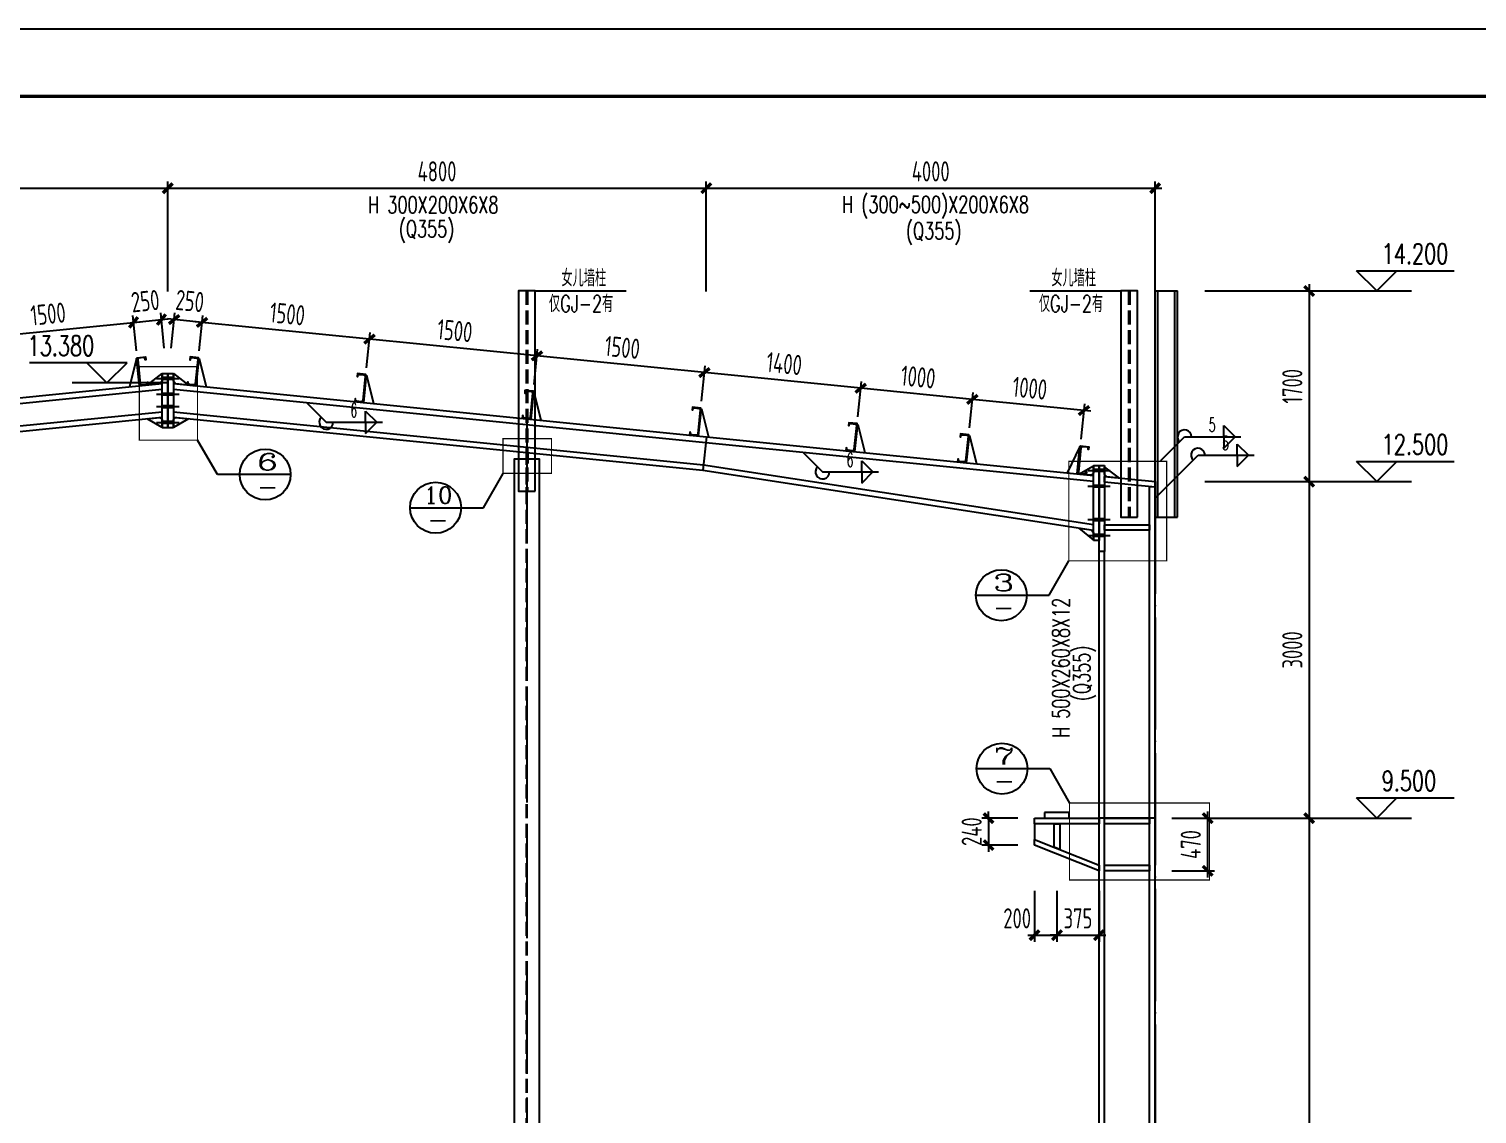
# Model space of a CAD drawing. Extents: x -1389621 to 57380, y -92505 to 283644.
# Drawn here: x -113931 to -88119, y 3873 to 23220 of the extents above; entities that cross this region are included whole.
import ezdxf
from ezdxf.enums import TextEntityAlignment as Align

# ---------------------------------------------------------------- set-up
doc = ezdxf.new("R2010")
doc.units = 0
doc.header["$LTSCALE"] = 100
doc.header["$MEASUREMENT"] = 0
doc.linetypes.add('DASH', pattern=[0.35, 0.25, -0.1])
doc.linetypes.add('DOTE', pattern=[2.42, 2, -0.2, 0.02, -0.2])
doc.layers.get('0').update_dxf_attribs({"linetype": 'CONTINUOUS'})
doc.layers.get('Defpoints').update_dxf_attribs({"linetype": 'CONTINUOUS'})
for name, color, linetype in [('114', 2, 'CONTINUOUS'), ('14', 2, 'CONTINUOUS'), ('BORDER', 7, 'CONTINUOUS'), ('DIM', 3, 'CONTINUOUS'), ('DIM_ELEV', 3, 'CONTINUOUS'), ('DIM_IDEN', 3, 'CONTINUOUS'), ('DOTE', 1, 'DOTE'), ('J', 4, 'CONTINUOUS'), ('柱子', 3, 'CONTINUOUS'), ('焊缝标注', 253, 'CONTINUOUS')]:
    doc.layers.add(name, color=color, linetype=linetype)
doc.layers.add('PUB_TEXT', color=7, linetype='CONTINUOUS', lineweight=15)
doc.styles.add('_TCH_DIM', font='SIMPLEX', dxfattribs={"bigfont": 'GBCBIG'})
doc.styles.add('_TCH_LABEL', font='COMPLEX', dxfattribs={"bigfont": 'GBCBIG'})
doc.styles.add('HZ1', font='simplex.shx', dxfattribs={"width": 0.7, "height": 888, "bigfont": 'fjktxt.shx'})
doc.styles.get("Standard").update_dxf_attribs({"font": 'txt', "height": 3, "bigfont": 'hztxt'})
doc.styles.add('TSSD_Dimension', font='tssdeng.shx', dxfattribs={"width": 0.7, "bigfont": 'hztxt.shx'})
doc.dimstyles.new('TSSD_100_100', dxfattribs={"dimtxt": 300, "dimasz": 100, "dimexe": 100, "dimexo": 250, "dimgap": 100, "dimtad": 1, "dimdec": 0, "dimzin": 0, "dimdsep": 46, "dimtxsty": 'TSSD_Dimension', "dimblk": 'ARCHTICK', "dimblk1": 'ARCHTICK', "dimblk2": 'ARCHTICK', "dimcen": 0, "dimdle": 100, "dimclrt": 7, "dimadec": 0, "dimazin": 0, "dimtfac": 1, "dimtdec": 0, "dimtix": 1, "dimtmove": 2, "dimatfit": 3, "dimfxl": 0, "dimtolj": 1, "dimtzin": 0, "dimarcsym": 0})

# ---------------------------------------------------------------- blocks, each defined once
blk = doc.blocks.new('_ArchTick')
at = {"color": 0, "linetype": 'ByBlock'}
blk.add_lwpolyline([(-0.71, -0.71, 0.5, 0.5, 0), (0.71, 0.71, 0.5, 0.5, 0)], format="xyseb", dxfattribs=at)
blk = doc.blocks.new('*D23')
at = {"layer": 'Defpoints', "color": 0, "ltscale": 100}
for p in [(-111457, 20380), (-121057, 18236), (-111457, 18236)]:
    blk.add_point(p, dxfattribs=at)
at = {"layer": 'DIM', "color": 0, "lineweight": -2, "ltscale": 100}
for p, q in [((-121057, 18536), (-121057, 20500)), ((-111457, 18536), (-111457, 20500)), ((-121177, 20380), (-111337, 20380))]:
    blk.add_line(p, q, dxfattribs=at)
at = {"layer": 'DIM', "color": 0, "lineweight": -2, "ltscale": 100, "xscale": 120, "yscale": 120, "zscale": 120, "rotation": 180}
blk.add_blockref('_ArchTick', (-121057, 20380), dxfattribs=at)
at = {"layer": 'DIM', "color": 0, "lineweight": -2, "ltscale": 100, "xscale": 120, "yscale": 120, "zscale": 120}
blk.add_blockref('_ArchTick', (-111457, 20380), dxfattribs=at)
at = {"layer": 'DIM', "color": 7, "ltscale": 100, "insert": (-116257, 20680), "char_height": 360, "attachment_point": 5, "style": 'TSSD_Dimension'}
blk.add_mtext('\\A1;4800', dxfattribs=at)
blk = doc.blocks.new('*D24')
at = {"layer": 'Defpoints', "color": 0, "ltscale": 100}
for p in [(-101857, 20380), (-111457, 18236), (-101857, 18236)]:
    blk.add_point(p, dxfattribs=at)
at = {"layer": 'DIM', "color": 0, "lineweight": -2, "ltscale": 100}
for p, q in [((-111457, 18536), (-111457, 20500)), ((-101857, 18536), (-101857, 20500)), ((-111577, 20380), (-101737, 20380))]:
    blk.add_line(p, q, dxfattribs=at)
at = {"layer": 'DIM', "color": 0, "lineweight": -2, "ltscale": 100, "xscale": 120, "yscale": 120, "zscale": 120, "rotation": 180}
blk.add_blockref('_ArchTick', (-111457, 20380), dxfattribs=at)
at = {"layer": 'DIM', "color": 0, "lineweight": -2, "ltscale": 100, "xscale": 120, "yscale": 120, "zscale": 120}
blk.add_blockref('_ArchTick', (-101857, 20380), dxfattribs=at)
at = {"layer": 'DIM', "color": 7, "ltscale": 100, "insert": (-106657, 20680), "char_height": 360, "attachment_point": 5, "style": 'TSSD_Dimension'}
blk.add_mtext('\\A1;4800', dxfattribs=at)
blk = doc.blocks.new('*D25')
at = {"layer": 'Defpoints', "color": 0, "ltscale": 100}
for p in [(-93857, 20380), (-101857, 18236), (-93857, 18236)]:
    blk.add_point(p, dxfattribs=at)
at = {"layer": 'DIM', "color": 0, "lineweight": -2, "ltscale": 100}
for p, q in [((-101857, 18536), (-101857, 20500)), ((-93857, 18536), (-93857, 20500)), ((-101977, 20380), (-93737, 20380))]:
    blk.add_line(p, q, dxfattribs=at)
at = {"layer": 'DIM', "color": 0, "lineweight": -2, "ltscale": 100, "xscale": 120, "yscale": 120, "zscale": 120, "rotation": 180}
blk.add_blockref('_ArchTick', (-101857, 20380), dxfattribs=at)
at = {"layer": 'DIM', "color": 0, "lineweight": -2, "ltscale": 100, "xscale": 120, "yscale": 120, "zscale": 120}
blk.add_blockref('_ArchTick', (-93857, 20380), dxfattribs=at)
at = {"layer": 'DIM', "color": 7, "ltscale": 100, "insert": (-97857, 20680), "char_height": 360, "attachment_point": 5, "style": 'TSSD_Dimension'}
blk.add_mtext('\\A1;4000', dxfattribs=at)
blk = doc.blocks.new('A$C006D4F7D')
for p, q in [((54, 200), (0, 0)), ((54, 200), (58, 200)), ((70, 6), (54, 200)), ((74, 6), (58, 205))]:
    blk.add_line(p, q)
at = {"layer": 'J'}
blk.add_lwpolyline([(128, 24), (128, 30), (132, 31), (134, 11), (74, 6), (58, 205), (118, 210), (119, 190), (115, 190), (115, 196, 0.414214), (104, 205), (72, 202, 0.414214), (63, 192), (77, 20, 0.414214), (87, 11), (119, 14, 0.414214)], format="xyb", close=True, dxfattribs=at)
blk = doc.blocks.new('*D41')
at = {"layer": 'Defpoints', "color": 0, "ltscale": 100}
for p in [(-111570, 18038), (-111986, 17179), (-111489, 17229)]:
    blk.add_point(p, dxfattribs=at)
at = {"layer": 'DIM', "color": 0, "lineweight": -2, "ltscale": 100}
for p, q in [((-112016, 17478), (-112079, 18108)), ((-111519, 17527), (-111582, 18158)), ((-112187, 17976), (-111450, 18050))]:
    blk.add_line(p, q, dxfattribs=at)
at = {"layer": 'DIM', "color": 0, "lineweight": -2, "ltscale": 100, "xscale": 120, "yscale": 120, "zscale": 120}
for p, rotation in [((-112067, 17988), 185.7105875535158), ((-111570, 18038), 5.710587553515691)]:
    blk.add_blockref('_ArchTick', p, dxfattribs=dict(at, rotation=rotation))
at = {"layer": 'DIM', "color": 7, "ltscale": 100, "insert": (-111858, 18368), "char_height": 360, "attachment_point": 5, "rotation": 5.7106, "style": 'TSSD_Dimension'}
blk.add_mtext('\\A1;250', dxfattribs=at)
blk = doc.blocks.new('*D42')
at = {"layer": 'Defpoints', "color": 0, "ltscale": 100}
for p in [(-112067, 17988), (-111986, 17179), (-114971, 16881)]:
    blk.add_point(p, dxfattribs=at)
at = {"layer": 'DIM', "color": 0, "lineweight": -2, "ltscale": 100}
for p, q in [((-112016, 17478), (-112079, 18108)), ((-115172, 17678), (-111948, 18000)), ((-115001, 17179), (-115064, 17809))]:
    blk.add_line(p, q, dxfattribs=at)
at = {"layer": 'DIM', "color": 0, "lineweight": -2, "ltscale": 100, "xscale": 120, "yscale": 120, "zscale": 120}
for p, rotation in [((-112067, 17988), 5.710587553515793), ((-115052, 17690), 185.7105875535158)]:
    blk.add_blockref('_ArchTick', p, dxfattribs=dict(at, rotation=rotation))
at = {"layer": 'DIM', "color": 7, "ltscale": 100, "insert": (-113590, 18138), "char_height": 360, "attachment_point": 5, "rotation": 5.7106, "style": 'TSSD_Dimension'}
blk.add_mtext('\\A1;1500', dxfattribs=at)
blk = doc.blocks.new('*D48')
at = {"layer": 'Defpoints', "color": 0, "ltscale": 100}
for p in [(-111344, 18038), (-111425, 17229), (-110927, 17179)]:
    blk.add_point(p, dxfattribs=at)
at = {"layer": 'DIM', "color": 0, "lineweight": -2, "ltscale": 100}
for p, q in [((-111395, 17527), (-111332, 18158)), ((-110897, 17478), (-110834, 18108)), ((-110727, 17976), (-111463, 18050))]:
    blk.add_line(p, q, dxfattribs=at)
at = {"layer": 'DIM', "color": 0, "lineweight": -2, "ltscale": 100, "xscale": 120, "yscale": 120, "zscale": 120}
for p, rotation in [((-111344, 18038), 174.2894124464843), ((-110846, 17988), 354.2894124464843)]:
    blk.add_blockref('_ArchTick', p, dxfattribs=dict(at, rotation=rotation))
at = {"layer": 'DIM', "color": 7, "ltscale": 100, "insert": (-111063, 18368), "char_height": 360, "attachment_point": 5, "rotation": 354.2894, "style": 'TSSD_Dimension'}
blk.add_mtext('\\A1;250', dxfattribs=at)
blk = doc.blocks.new('*D49')
at = {"layer": 'Defpoints', "color": 0, "ltscale": 100}
for p in [(-110846, 17988), (-110927, 17179), (-107942, 16881)]:
    blk.add_point(p, dxfattribs=at)
at = {"layer": 'DIM', "color": 0, "lineweight": -2, "ltscale": 100}
for p, q in [((-110897, 17478), (-110834, 18108)), ((-107742, 17678), (-110966, 18000)), ((-107912, 17179), (-107849, 17809))]:
    blk.add_line(p, q, dxfattribs=at)
at = {"layer": 'DIM', "color": 0, "lineweight": -2, "ltscale": 100, "xscale": 120, "yscale": 120, "zscale": 120}
for p, rotation in [((-110846, 17988), 174.2894124464842), ((-107861, 17690), 354.2894124464842)]:
    blk.add_blockref('_ArchTick', p, dxfattribs=dict(at, rotation=rotation))
at = {"layer": 'DIM', "color": 7, "ltscale": 100, "insert": (-109324, 18138), "char_height": 360, "attachment_point": 5, "rotation": 354.2894, "style": 'TSSD_Dimension'}
blk.add_mtext('\\A1;1500', dxfattribs=at)
blk = doc.blocks.new('*D50')
at = {"layer": 'Defpoints', "color": 0, "ltscale": 100}
for p in [(-107861, 17690), (-107942, 16881), (-104957, 16582)]:
    blk.add_point(p, dxfattribs=at)
at = {"layer": 'DIM', "color": 0, "lineweight": -2, "ltscale": 100}
for p, q in [((-104756, 17379), (-107980, 17702)), ((-107912, 17179), (-107849, 17809)), ((-104927, 16881), (-104864, 17511))]:
    blk.add_line(p, q, dxfattribs=at)
at = {"layer": 'DIM', "color": 0, "lineweight": -2, "ltscale": 100, "xscale": 120, "yscale": 120, "zscale": 120}
for p, rotation in [((-107861, 17690), 174.2894124464842), ((-104876, 17391), 354.2894124464842)]:
    blk.add_blockref('_ArchTick', p, dxfattribs=dict(at, rotation=rotation))
at = {"layer": 'DIM', "color": 7, "ltscale": 100, "insert": (-106339, 17839), "char_height": 360, "attachment_point": 5, "rotation": 354.2894, "style": 'TSSD_Dimension'}
blk.add_mtext('\\A1;1500', dxfattribs=at)
blk = doc.blocks.new('*D51')
at = {"layer": 'Defpoints', "color": 0, "ltscale": 100}
for p in [(-104876, 17391), (-104957, 16582), (-101972, 16284)]:
    blk.add_point(p, dxfattribs=at)
at = {"layer": 'DIM', "color": 0, "lineweight": -2, "ltscale": 100}
for p, q in [((-101771, 17081), (-104995, 17403)), ((-104927, 16881), (-104864, 17511)), ((-101942, 16582), (-101879, 17212))]:
    blk.add_line(p, q, dxfattribs=at)
at = {"layer": 'DIM', "color": 0, "lineweight": -2, "ltscale": 100, "xscale": 120, "yscale": 120, "zscale": 120}
for p, rotation in [((-104876, 17391), 174.2894124464842), ((-101891, 17093), 354.2894124464842)]:
    blk.add_blockref('_ArchTick', p, dxfattribs=dict(at, rotation=rotation))
at = {"layer": 'DIM', "color": 7, "ltscale": 100, "insert": (-103353, 17541), "char_height": 360, "attachment_point": 5, "rotation": 354.2894, "style": 'TSSD_Dimension'}
blk.add_mtext('\\A1;1500', dxfattribs=at)
blk = doc.blocks.new('*D52')
at = {"layer": 'Defpoints', "color": 0, "ltscale": 100}
for p in [(-101891, 17093), (-101972, 16284), (-99186, 16005)]:
    blk.add_point(p, dxfattribs=at)
at = {"layer": 'DIM', "color": 0, "lineweight": -2, "ltscale": 100}
for p, q in [((-98985, 16802), (-102010, 17105)), ((-101942, 16582), (-101879, 17212)), ((-99156, 16304), (-99093, 16934))]:
    blk.add_line(p, q, dxfattribs=at)
at = {"layer": 'DIM', "color": 0, "lineweight": -2, "ltscale": 100, "xscale": 120, "yscale": 120, "zscale": 120}
for p, rotation in [((-101891, 17093), 174.2894124464842), ((-99105, 16814), 354.2894124464842)]:
    blk.add_blockref('_ArchTick', p, dxfattribs=dict(at, rotation=rotation))
at = {"layer": 'DIM', "color": 7, "ltscale": 100, "insert": (-100468, 17252), "char_height": 360, "attachment_point": 5, "rotation": 354.2894, "style": 'TSSD_Dimension'}
blk.add_mtext('\\A1;1400', dxfattribs=at)
blk = doc.blocks.new('*D53')
at = {"layer": 'Defpoints', "color": 0, "ltscale": 100}
for p in [(-99105, 16814), (-99186, 16005), (-97196, 15806)]:
    blk.add_point(p, dxfattribs=at)
at = {"layer": 'DIM', "color": 0, "lineweight": -2, "ltscale": 100}
for p, q in [((-96995, 16603), (-99224, 16826)), ((-99156, 16304), (-99093, 16934)), ((-97166, 16105), (-97103, 16735))]:
    blk.add_line(p, q, dxfattribs=at)
at = {"layer": 'DIM', "color": 0, "lineweight": -2, "ltscale": 100, "xscale": 120, "yscale": 120, "zscale": 120}
for p, rotation in [((-99105, 16814), 174.2894124464843), ((-97115, 16615), 354.2894124464843)]:
    blk.add_blockref('_ArchTick', p, dxfattribs=dict(at, rotation=rotation))
at = {"layer": 'DIM', "color": 7, "ltscale": 100, "insert": (-98080, 17013), "char_height": 360, "attachment_point": 5, "rotation": 354.2894, "style": 'TSSD_Dimension'}
blk.add_mtext('\\A1;1000', dxfattribs=at)
blk = doc.blocks.new('*D54')
at = {"layer": 'Defpoints', "color": 0, "ltscale": 100}
for p in [(-97115, 16615), (-97196, 15806), (-95205, 15607)]:
    blk.add_point(p, dxfattribs=at)
at = {"layer": 'DIM', "color": 0, "lineweight": -2, "ltscale": 100}
for p, q in [((-95005, 16404), (-97234, 16627)), ((-97166, 16105), (-97103, 16735)), ((-95176, 15906), (-95113, 16536))]:
    blk.add_line(p, q, dxfattribs=at)
at = {"layer": 'DIM', "color": 0, "lineweight": -2, "ltscale": 100, "xscale": 120, "yscale": 120, "zscale": 120}
for p, rotation in [((-97115, 16615), 174.2894124464843), ((-95125, 16416), 354.2894124464843)]:
    blk.add_blockref('_ArchTick', p, dxfattribs=dict(at, rotation=rotation))
at = {"layer": 'DIM', "color": 7, "ltscale": 100, "insert": (-96090, 16814), "char_height": 360, "attachment_point": 5, "rotation": 354.2894, "style": 'TSSD_Dimension'}
blk.add_mtext('\\A1;1000', dxfattribs=at)
blk = doc.blocks.new('*D57')
at = {"layer": 'Defpoints', "color": 0, "ltscale": 100}
for p in [(-93272, 15148), (-93272, 9148), (-91111, 9148)]:
    blk.add_point(p, dxfattribs=at)
at = {"layer": 'DIM', "color": 0, "lineweight": -2, "ltscale": 100}
for p, q in [((-91111, 15268), (-91111, 9028)), ((-92972, 15148), (-90991, 15148)), ((-92972, 9148), (-90991, 9148))]:
    blk.add_line(p, q, dxfattribs=at)
at = {"layer": 'DIM', "color": 0, "lineweight": -2, "ltscale": 100, "xscale": 120, "yscale": 120, "zscale": 120}
for p, rotation in [((-91111, 15148), 90), ((-91111, 9148), 270)]:
    blk.add_blockref('_ArchTick', p, dxfattribs=dict(at, rotation=rotation))
at = {"layer": 'DIM', "color": 7, "ltscale": 100, "insert": (-91411, 12148), "char_height": 360, "attachment_point": 5, "rotation": 90, "style": 'TSSD_Dimension'}
blk.add_mtext('\\A1;3000', dxfattribs=at)
blk = doc.blocks.new('*D58')
at = {"layer": 'Defpoints', "color": 0, "ltscale": 100}
for p in [(-93272, 9148), (-93272, -9852), (-91111, -9852)]:
    blk.add_point(p, dxfattribs=at)
at = {"layer": 'DIM', "color": 0, "lineweight": -2, "ltscale": 100}
for p, q in [((-92972, 9148), (-90991, 9148)), ((-91111, 9268), (-91111, -9972)), ((-92972, -9852), (-90991, -9852))]:
    blk.add_line(p, q, dxfattribs=at)
at = {"layer": 'DIM', "color": 0, "lineweight": -2, "ltscale": 100, "xscale": 120, "yscale": 120, "zscale": 120}
for p, rotation in [((-91111, 9148), 90), ((-91111, -9852), 270)]:
    blk.add_blockref('_ArchTick', p, dxfattribs=dict(at, rotation=rotation))
at = {"layer": 'DIM', "color": 7, "ltscale": 100, "insert": (-91411, -352), "char_height": 360, "attachment_point": 5, "rotation": 90, "style": 'TSSD_Dimension'}
blk.add_mtext('\\A1;9650', dxfattribs=at)
blk = doc.blocks.new('*D56')
at = {"layer": 'Defpoints', "color": 0, "ltscale": 100}
for p in [(-93272, 18548), (-93272, 15148), (-91111, 15148)]:
    blk.add_point(p, dxfattribs=at)
at = {"layer": 'DIM', "color": 0, "lineweight": -2, "ltscale": 100}
for p, q in [((-91111, 18668), (-91111, 15028)), ((-92972, 18548), (-90991, 18548)), ((-92972, 15148), (-90991, 15148))]:
    blk.add_line(p, q, dxfattribs=at)
at = {"layer": 'DIM', "color": 0, "lineweight": -2, "ltscale": 100, "xscale": 120, "yscale": 120, "zscale": 120}
for p, rotation in [((-91111, 18548), 90), ((-91111, 15148), 270)]:
    blk.add_blockref('_ArchTick', p, dxfattribs=dict(at, rotation=rotation))
at = {"layer": 'DIM', "color": 7, "ltscale": 100, "insert": (-91411, 16848), "char_height": 360, "attachment_point": 5, "rotation": 90, "style": 'TSSD_Dimension'}
blk.add_mtext('\\A1;1700', dxfattribs=at)
blk = doc.blocks.new('*D106')
at = {"layer": 'Defpoints', "color": 0, "ltscale": 100}
for p in [(-96007, 9148), (-96827, 8668), (-96007, 8668)]:
    blk.add_point(p, dxfattribs=at)
at = {"layer": 'DIM', "color": 0, "lineweight": -2, "ltscale": 100}
for p, q in [((-96307, 9148), (-96947, 9148)), ((-96827, 9148), (-96827, 9268)), ((-96827, 9148), (-96827, 8668)), ((-96307, 8668), (-96947, 8668)), ((-96827, 8668), (-96827, 8548))]:
    blk.add_line(p, q, dxfattribs=at)
at = {"layer": 'DIM', "color": 0, "lineweight": -2, "ltscale": 100, "xscale": 120, "yscale": 120, "zscale": 120}
for p, rotation in [((-96827, 9148), 270), ((-96827, 8668), 90)]:
    blk.add_blockref('_ArchTick', p, dxfattribs=dict(at, rotation=rotation))
at = {"layer": 'DIM', "color": 7, "ltscale": 100, "insert": (-97127, 8908), "char_height": 360, "attachment_point": 5, "rotation": 90, "style": 'TSSD_Dimension'}
blk.add_mtext('\\A1;240', dxfattribs=at)
blk = doc.blocks.new('*D104')
at = {"layer": 'Defpoints', "color": 0, "ltscale": 100}
for p in [(-96007, 8150), (-95607, 8150), (-95607, 7062)]:
    blk.add_point(p, dxfattribs=at)
at = {"layer": 'DIM', "color": 0, "lineweight": -2, "ltscale": 100}
for p, q in [((-96007, 7850), (-96007, 6942)), ((-95607, 7850), (-95607, 6942)), ((-96127, 7062), (-95487, 7062))]:
    blk.add_line(p, q, dxfattribs=at)
at = {"layer": 'DIM', "color": 0, "lineweight": -2, "ltscale": 100, "xscale": 120, "yscale": 120, "zscale": 120}
for p, rotation in [((-96007, 7062), 179.9999988730794), ((-95607, 7062), 359.9999988730794)]:
    blk.add_blockref('_ArchTick', p, dxfattribs=dict(at, rotation=rotation))
at = {"layer": 'DIM', "color": 7, "ltscale": 100, "insert": (-96316, 7362), "char_height": 360, "attachment_point": 5, "rotation": 360, "style": 'TSSD_Dimension'}
blk.add_mtext('\\A1;200', dxfattribs=at)
blk = doc.blocks.new('*D105')
at = {"layer": 'Defpoints', "color": 0, "ltscale": 100}
for p in [(-95607, 8150), (-94857, 8150), (-94857, 7062)]:
    blk.add_point(p, dxfattribs=at)
at = {"layer": 'DIM', "color": 0, "lineweight": -2, "ltscale": 100}
for p, q in [((-95607, 7850), (-95607, 6942)), ((-94857, 7850), (-94857, 6942)), ((-95607, 7062), (-95727, 7062)), ((-95607, 7062), (-94857, 7062)), ((-94857, 7062), (-94737, 7062))]:
    blk.add_line(p, q, dxfattribs=at)
at = {"layer": 'DIM', "color": 0, "lineweight": -2, "ltscale": 100, "xscale": 120, "yscale": 120, "zscale": 120}
for p, rotation in [((-95607, 7062), 359.9999988730794), ((-94857, 7062), 179.9999988730794)]:
    blk.add_blockref('_ArchTick', p, dxfattribs=dict(at, rotation=rotation))
at = {"layer": 'DIM', "color": 7, "ltscale": 100, "insert": (-95232, 7362), "char_height": 360, "attachment_point": 5, "rotation": 360, "style": 'TSSD_Dimension'}
blk.add_mtext('\\A1;375', dxfattribs=at)
blk = doc.blocks.new('*D107')
at = {"layer": 'Defpoints', "color": 0, "ltscale": 100}
for p in [(-93857, 9148), (-93857, 8208), (-92921, 8208)]:
    blk.add_point(p, dxfattribs=at)
at = {"layer": 'DIM', "color": 0, "lineweight": -2, "ltscale": 100}
for p, q in [((-93557, 9148), (-92801, 9148)), ((-92921, 9268), (-92921, 8088)), ((-93557, 8208), (-92801, 8208))]:
    blk.add_line(p, q, dxfattribs=at)
at = {"layer": 'DIM', "color": 0, "lineweight": -2, "ltscale": 100, "xscale": 120, "yscale": 120, "zscale": 120}
for p, rotation in [((-92921, 9148), 90), ((-92921, 8208), 270)]:
    blk.add_blockref('_ArchTick', p, dxfattribs=dict(at, rotation=rotation))
at = {"layer": 'DIM', "color": 7, "ltscale": 100, "insert": (-93221, 8678), "char_height": 360, "attachment_point": 5, "rotation": 90, "style": 'TSSD_Dimension'}
blk.add_mtext('\\A1;470', dxfattribs=at)

msp = doc.modelspace()

# ---------------------------------------------------------------- linework, layer by layer
at = {"ltscale": 100}
for p, q in [((-104907.057, 18548.223), (-103287.353, 18548.223)), ((-96089.144, 18548.223), (-94469.441, 18548.223))]:
    msp.add_line(p, q, dxfattribs=at)
at = {"layer": '114'}
for p, q in [((-111656.674, 16988.225), (-111256.674, 16988.225)), ((-111656.674, 16707.72), (-111256.674, 16707.72)), ((-111656.674, 16485.723), (-111256.674, 16485.723)), ((-111656.674, 16205.23), (-111256.674, 16205.23)), ((-95056.65, 15348.223), (-94656.65, 15348.223)), ((-95056.65, 15067.718), (-94656.65, 15067.718)), ((-95056.65, 14471.392), (-94656.65, 14471.392)), ((-95056.65, 14190.209), (-94656.65, 14190.209))]:
    msp.add_line(p, q, dxfattribs=at)
at = {"layer": '114', "color": 1, "const_width": 70}
for points in [[(-111556.674, 16988.225), (-111356.674, 16988.225)], [(-111556.674, 16707.72), (-111356.674, 16707.72)], [(-111556.674, 16485.723), (-111356.674, 16485.723)], [(-111556.674, 16205.23), (-111356.674, 16205.23)], [(-94956.65, 15348.223), (-94756.65, 15348.223)], [(-94956.65, 15067.718), (-94756.65, 15067.718)], [(-94956.65, 14471.392), (-94756.65, 14471.392)], [(-94956.65, 14190.209), (-94756.65, 14190.209)]]:
    msp.add_lwpolyline(points, dxfattribs=at)
at = {"layer": '14'}
for p, q in [((-111825.327, 16871.355), (-111556.674, 17078.228)), ((-111556.674, 17078.228), (-111556.674, 16938.225)), ((-111556.674, 17078.228), (-111456.674, 17078.228)), ((-111556.674, 16108.22), (-111556.674, 17078.228)), ((-111456.674, 17078.228), (-111456.674, 16108.22)), ((-111456.674, 17078.228), (-111356.674, 17078.228)), ((-111456.674, 16108.22), (-111456.674, 17078.228)), ((-111356.674, 17078.228), (-111088.01, 16871.355)), ((-111356.674, 16938.225), (-111356.674, 17078.228)), ((-111356.674, 17078.228), (-111356.674, 16108.22)), ((-111596.469, 16894.243), (-111825.327, 16871.355)), ((-111556.674, 16938.225), (-111596.469, 16894.243)), ((-111316.867, 16894.243), (-111356.674, 16938.225)), ((-111088.01, 16871.355), (-111316.867, 16894.243)), ((-111825.327, 16268.364), (-111596.469, 16291.253)), ((-111556.674, 16115.227), (-111825.327, 16268.364)), ((-111596.469, 16291.253), (-111556.674, 16255.23)), ((-111356.674, 16255.23), (-111316.867, 16291.253)), ((-111088.01, 16268.364), (-111356.674, 16115.233)), ((-111316.867, 16291.253), (-111088.01, 16268.364)), ((-111556.674, 16255.23), (-111556.674, 16115.227)), ((-111456.674, 16108.22), (-111556.674, 16108.22)), ((-111356.674, 16108.22), (-111456.674, 16108.22)), ((-111356.674, 16115.233), (-111356.674, 16255.23)), ((-95215.366, 15284.093), (-94956.65, 15428.222)), ((-94996.457, 15262.2), (-95215.366, 15284.093)), ((-94956.65, 15298.223), (-94996.457, 15262.2)), ((-94956.65, 15436.98), (-94856.65, 15436.98)), ((-94956.65, 14100.213), (-94956.65, 15436.98)), ((-94956.65, 15428.222), (-94956.65, 15298.223)), ((-94856.65, 15436.98), (-94856.65, 14100.213)), ((-94856.65, 15436.98), (-94756.65, 15436.98)), ((-94856.65, 13900.213), (-94856.65, 15436.98)), ((-94756.65, 15436.98), (-94756.65, 13900.213)), ((-94756.65, 15408.22), (-94497.946, 15212.353)), ((-94756.65, 15278.222), (-94756.65, 15408.22)), ((-94716.843, 15234.246), (-94756.65, 15278.222)), ((-94756.65, 15137.719), (-94756.65, 15238.225)), ((-94756.65, 15238.225), (-93856.65, 15148.223)), ((-94497.946, 15212.353), (-94716.843, 15234.246)), ((-93856.65, 15047.722), (-94756.65, 15137.719)), ((-93856.65, 15148.223), (-93856.65, 15047.722)), ((-95213.632, 14319.75), (-94996.188, 14286.297)), ((-94956.65, 14110.21), (-95213.632, 14319.75)), ((-94996.188, 14286.297), (-94956.65, 14240.209)), ((-94956.65, 14240.209), (-94956.65, 14110.21)), ((-94756.65, 14280.803), (-94756.65, 14380.803)), ((-94756.65, 14380.803), (-93956.65, 14380.803)), ((-93956.65, 14280.803), (-94756.65, 14280.803)), ((-93956.65, 14380.803), (-93956.65, 14280.803)), ((-94856.65, 14100.213), (-94956.65, 14100.213)), ((-94756.65, 13900.213), (-94856.65, 13900.213)), ((-96006.65, 9048.223), (-96006.65, 9148.223)), ((-96006.65, 9148.223), (-94856.65, 9148.223)), ((-94856.65, 9048.223), (-96006.65, 9048.223)), ((-96006.65, 9048.223), (-96006.65, 8768.224)), ((-94856.65, 9048.223), (-96006.65, 9048.223)), ((-95826.657, 9248.223), (-95826.657, 9148.223)), ((-95386.655, 9248.223), (-95826.657, 9248.223)), ((-95826.657, 9148.223), (-95386.655, 9148.223)), ((-95656.65, 9048.223), (-95556.65, 9048.223)), ((-95656.65, 8628.222), (-95656.65, 9048.223)), ((-95556.65, 9048.223), (-95556.65, 8588.222)), ((-95386.655, 9148.223), (-95386.655, 9248.223)), ((-94856.65, 9148.223), (-94856.65, 9048.223)), ((-94856.65, 8308.223), (-94856.65, 9048.223)), ((-94756.65, 9048.223), (-94756.65, 9148.223)), ((-94756.65, 9148.223), (-93956.65, 9148.223)), ((-93956.65, 9048.223), (-94756.65, 9048.223)), ((-93956.65, 9148.223), (-93956.65, 9048.223)), ((-96006.65, 8668.224), (-96006.65, 8768.224)), ((-96006.65, 8768.224), (-94856.65, 8308.223)), ((-96006.65, 8768.224), (-94856.65, 8308.223)), ((-94856.65, 8208.223), (-96006.65, 8668.224)), ((-95556.65, 8588.222), (-95656.65, 8628.222)), ((-94856.65, 8308.223), (-94856.65, 8208.223)), ((-94756.65, 8208.223), (-94756.65, 8308.223)), ((-94756.65, 8308.223), (-93956.65, 8308.223)), ((-93956.65, 8308.223), (-93956.65, 8208.223)), ((-93956.65, 8208.223), (-94756.65, 8208.223))]:
    msp.add_line(p, q, dxfattribs=at)
at = {"layer": 'BORDER'}
msp.add_lwpolyline([(-173838.949, -48060.427), (-173838.949, 23219.573), (-72918.949, 23219.573), (-72918.949, -48060.427)], close=True, dxfattribs=at)
at = {"layer": 'BORDER', "const_width": 60}
msp.add_lwpolyline([(-170838.949, -46860.427), (-170838.949, 22019.573), (-74118.949, 22019.573), (-74118.949, -46860.427)], close=True, dxfattribs=at)
at = {"layer": 'DIM_ELEV'}
for p, q in [((-89905.873, 18548.223), (-90265.729, 18908.079)), ((-90265.729, 18908.079), (-88529.039, 18908.079)), ((-89905.873, 18548.223), (-89546.017, 18908.079)), ((-90991.467, 18548.223), (-89289.456, 18548.223)), ((-112182.413, 17268.079), (-113919.103, 17268.079)), ((-112542.269, 16908.223), (-112902.125, 17268.079)), ((-112542.269, 16908.223), (-112182.413, 17268.079)), ((-111456.674, 16908.223), (-113158.685, 16908.223)), ((-89905.873, 15148.223), (-90265.729, 15508.079)), ((-90265.729, 15508.079), (-88529.039, 15508.079)), ((-89905.873, 15148.223), (-89546.017, 15508.079)), ((-90991.467, 15148.223), (-89289.456, 15148.223)), ((-89905.873, 9148.223), (-90265.729, 9508.079)), ((-90265.729, 9508.079), (-88529.039, 9508.079)), ((-89905.873, 9148.223), (-89546.017, 9508.079)), ((-90991.467, 9148.223), (-89289.456, 9148.223))]:
    msp.add_line(p, q, dxfattribs=at)
at = {"layer": 'DIM_IDEN'}
for p, q in [((-110571.933, 15275.36, 198.099), (-110926.131, 15888.145, 198.099)), ((-109266.57, 15275.36, 198.099), (-110571.933, 15275.36, 198.099)), ((-105831.205, 14682.706, 198.099), (-105477.007, 15295.492, 198.099)), ((-107136.568, 14682.706, 198.099), (-105831.205, 14682.706, 198.099)), ((-95747.697, 13122.578, 198.099), (-95393.499, 13735.364, 198.099)), ((-97053.06, 13122.578, 198.099), (-95747.697, 13122.578, 198.099)), ((-97041.394, 10030.836, 198.099), (-95736.031, 10030.836, 198.099)), ((-95736.031, 10030.836, 198.099), (-95381.834, 9418.05, 198.099))]:
    msp.add_line(p, q, dxfattribs=at)
for centre in [(-109720.553, 15275.36, 198.099), (-106682.585, 14682.706, 198.099), (-96599.077, 13122.578, 198.099), (-96587.412, 10030.836, 198.099)]:
    msp.add_circle(centre, 453.982, dxfattribs=at)
at = {"layer": 'DOTE', "linetype": 'DOTE', "ltscale": 10}
for p, q in [((-105056.653, 16268.222), (-105056.653, -10502.73)), ((-93856.65, 15148.223), (-93856.65, -10502.73))]:
    msp.add_line(p, q, dxfattribs=at)
at = {"layer": 'PUB_TEXT', "const_width": 20.01, "elevation": 198.099}
for points in [[(-110926.131, 15888.145), (-111962.725, 15888.145), (-111962.725, 17197.304), (-110926.131, 17197.304)], [(-104617.106, 15295.492), (-105481.354, 15295.492), (-105481.354, 15914.854), (-104617.106, 15914.854)], [(-95393.499, 13735.364), (-93650.465, 13735.364), (-93650.465, 15509.809), (-95393.499, 15509.809)], [(-95381.834, 8045.681), (-92886.915, 8045.681), (-92886.915, 9418.05), (-95381.834, 9418.05)]]:
    msp.add_lwpolyline(points, close=True, dxfattribs=at)
at = {"layer": '柱子', "linetype": 'DASH', "ltscale": 10}
for p, q in [((-105067.057, 18548.223), (-105067.057, 14980.607)), ((-105047.057, 18548.223), (-105047.057, 14980.607)), ((-94329.441, 18548.223), (-94329.441, 14514.687)), ((-94309.441, 18548.223), (-94309.441, 14514.687)), ((-105062.653, -9751.778), (-105062.653, 15555.123)), ((-105050.653, -9751.778), (-105050.653, 15555.123))]:
    msp.add_line(p, q, dxfattribs=at)
at = {"layer": '柱子'}
for p, q in [((-93856.65, 18548.223), (-93456.65, 18548.223)), ((-93856.65, 18548.223), (-93756.65, 18548.223)), ((-93856.65, 14513.805), (-93856.65, 18548.223)), ((-93806.65, 14513.805), (-93806.65, 18548.223)), ((-93556.65, 18548.223), (-93456.65, 18548.223)), ((-93506.65, 14513.805), (-93506.65, 18548.223)), ((-93456.65, 14513.805), (-93456.65, 18548.223)), ((-120857.648, 15968.126), (-111556.674, 16898.223)), ((-120847.696, 15868.621), (-111556.674, 16797.722)), ((-111356.674, 16898.223), (-101856.65, 15948.223)), ((-111356.674, 16797.735), (-101866.599, 15848.729)), ((-120807.892, 15470.598), (-111556.674, 16395.72)), ((-120797.943, 15371.099), (-111556.674, 16295.232)), ((-111356.674, 16395.733), (-101906.394, 15450.707)), ((-111356.674, 16295.232), (-101916.342, 15351.214)), ((-101856.65, 15948.223), (-101916.355, 15351.189)), ((-101866.599, 15848.705), (-94956.65, 15157.72)), ((-101856.65, 15948.223), (-94956.65, 15258.22)), ((-101916.355, 15351.189), (-94956.65, 14280.211)), ((-101906.381, 15450.835), (-94956.65, 14381.389)), ((-93856.65, 15047.722), (-93956.65, 15057.72)), ((-93956.65, 9148.223), (-93956.65, 15057.72)), ((-93856.65, 9148.223), (-93856.65, 15047.722)), ((-93856.65, 14513.805), (-93456.65, 14513.805)), ((-94756.65, 13900.213), (-94856.65, 13900.213)), ((-94856.65, 9148.223), (-94856.65, 13900.213)), ((-94756.65, 9148.223), (-94756.65, 13900.213)), ((-94756.65, 9148.223), (-94856.65, 9148.223)), ((-94856.65, -9751.777), (-94856.65, 9148.223)), ((-93956.65, 9148.223), (-94756.65, 9148.223)), ((-94756.65, -9751.777), (-94756.65, 9148.223)), ((-93856.65, 9148.223), (-93956.65, 9148.223)), ((-93956.65, -9751.777), (-93956.65, 9148.223)), ((-93856.65, -9751.777), (-93856.65, 9148.223))]:
    msp.add_line(p, q, dxfattribs=at)
for points in [[(-104907.057, 14980.607), (-104907.057, 18548.223), (-105207.057, 18548.223), (-105207.057, 14980.607), (-104906.653, 14980.607)], [(-94169.441, 14514.687), (-94169.441, 18548.223), (-94469.441, 18548.223), (-94469.441, 14514.687), (-94169.037, 14514.687)]]:
    msp.add_lwpolyline(points, dxfattribs=at)
for points in [[(-105276.653, -9751.778), (-105276.653, 15555.123), (-104836.653, 15555.123), (-104836.653, -9751.778)], [(-105050.653, 15486.601), (-105034.131, 15486.601), (-105034.131, 15660.977), (-105050.653, 15660.977)]]:
    msp.add_lwpolyline(points, close=True, dxfattribs=at)
at = {"layer": '焊缝标注'}
for p, q in [((-108984.152, 16560.485), (-108631.589, 16205.95)), ((-107931.589, 16405.95), (-107731.589, 16205.95)), ((-107931.589, 16205.95), (-107931.589, 16405.95)), ((-108631.589, 16205.95), (-107631.589, 16205.95)), ((-107931.589, 16005.95), (-107731.589, 16205.95)), ((-107931.589, 16205.95), (-107931.589, 16005.95)), ((-92632.224, 16146.502), (-92432.224, 15946.502)), ((-92632.224, 15946.502), (-92632.224, 16146.502)), ((-93756.65, 15522.411), (-93332.224, 15946.502)), ((-93332.224, 15946.502), (-92332.224, 15946.502)), ((-92632.224, 15746.502), (-92432.224, 15946.502)), ((-92632.224, 15946.502), (-92632.224, 15746.502)), ((-92392.673, 15819.384), (-92192.673, 15619.384)), ((-92392.673, 15619.384), (-92392.673, 15819.384)), ((-100139.108, 15675.957), (-99786.545, 15321.422)), ((-99086.545, 15521.422), (-98886.545, 15321.422)), ((-99086.545, 15321.422), (-99086.545, 15521.422)), ((-93856.65, 14856.011), (-93092.673, 15619.384)), ((-93092.673, 15619.384), (-92092.673, 15619.384)), ((-92392.673, 15419.384), (-92192.673, 15619.384)), ((-92392.673, 15619.384), (-92392.673, 15419.384)), ((-99786.545, 15321.422), (-98786.545, 15321.422)), ((-99086.545, 15121.422), (-98886.545, 15321.422)), ((-99086.545, 15321.422), (-99086.545, 15121.422))]:
    msp.add_line(p, q, dxfattribs=at)
for centre, start, end in [((-108631.589, 16205.95), 134.8404936, 0), ((-93332.224, 15946.502), 0, 224.9772401), ((-93092.673, 15619.384), 0, 224.9772859), ((-99786.545, 15321.422), 134.8404936, 0)]:
    msp.add_arc(centre, 125, start, end, dxfattribs=at)
for points in [[(-108984.152, 16560.485), (-108924.277, 16478.997), (-108903, 16500.152)], [(-100139.108, 15675.957), (-100079.233, 15594.475), (-100057.956, 15615.63)], [(-93756.65, 15522.411), (-93675.314, 15582.482), (-93696.518, 15603.704)], [(-93856.65, 14856.011), (-93775.314, 14916.088), (-93796.518, 14937.31)]]:
    msp.add_solid(points, dxfattribs=at)

# ---------------------------------------------------------------- block references
at = {"linetype": 'Continuous', "yscale": 2.507021294204378, "zscale": 2.507021293911778}
for p, xscale, rotation in [((-112138.792, 16840.011), 2.507021293974568, 1.136684992523913), ((-110774.508, 16840.012), -2.507021293974568, 358.863315007476), ((-107789.396, 16541.501), -2.507021293974568, 358.863315007476), ((-104804.284, 16242.99), -2.507021293974568, 358.863315007476), ((-101819.173, 15944.479), -2.507021293974568, 358.863315007476), ((-99033.069, 15665.869), -2.507021293974568, 358.863315007476), ((-97042.994, 15466.862), -2.507021293974568, 358.863315007476), ((-95422.118, 15304.774), 2.507021293974569, 349.7154724869616)]:
    msp.add_blockref('A$C006D4F7D', p, dxfattribs=dict(at, xscale=xscale, rotation=rotation))

# ---------------------------------------------------------------- texts
at = {"style": 'HZ1', "width": 0.7}
for s, p in [('H 300X200X6X8', (-107883.893, 19934.876, -117.363)), ('H (300~500)X200X6X8', (-99435.668, 19940.561, -117.363)), ('(Q355)', (-107337.96, 19505.333, -15.601)), ('(Q355)', (-98297.829, 19470.272, -15.601)), ('女儿墙柱', (-104439.928, 18628.322, -15.601)), ('女儿墙柱', (-95707.372, 18628.322, -15.601)), ('仅GJ-2有', (-104661.627, 18171.345, -15.601)), ('仅GJ-2有', (-95929.071, 18171.345, -15.601))]:
    msp.add_text(s, height=300, dxfattribs=at).set_placement(p)
for s, p in [('H 500X260X8X12', (-95386.281, 10577.279, -117.363)), ('(Q355)', (-95013.672, 11234.49, -15.601))]:
    msp.add_text(s, height=300, rotation=90, dxfattribs=at).set_placement(p)
at = {"layer": 'PUB_TEXT'}
for s, height, style, width, p in [('14.200', 356.8572, '_TCH_DIM', 0.705882, (-89818.46, 19034.028)), ('13.380', 356.8572, '_TCH_DIM', 0.705882, (-113955.088, 17394.028)), ('12.500', 356.8572, '_TCH_DIM', 0.705882, (-89818.46, 15634.029)), ('6', 297.983, '_TCH_LABEL', 1.5, (-109869.544, 15351.577, 198.099)), ('-', 297.983, '_TCH_LABEL', 1.166667, (-109869.544, 14912.166, 198.099)), ('-', 297.983, '_TCH_LABEL', 1.166667, (-106831.577, 14319.512, 198.099)), ('3', 297.983, '_TCH_LABEL', 1.5, (-96748.069, 13198.795, 198.099)), ('-', 297.983, '_TCH_LABEL', 1.166667, (-96748.069, 12759.384, 198.099)), ('9.500', 356.8572, '_TCH_DIM', 0.705882, (-89818.46, 9634.028))]:
    msp.add_text(s, height=height, dxfattribs=dict(at, style=style, width=width)).set_placement(p)
at = {"layer": 'PUB_TEXT', "style": '_TCH_LABEL'}
msp.add_text('10', height=297.9828, dxfattribs=at).set_placement((-106894.028, 14758.924, 198.099))
for s, width, p in [('7', 1.5, (-96736.403, 10107.053, 198.099)), ('-', 1.166667, (-96736.403, 9667.642, 198.099))]:
    msp.add_text(s, height=297.983, rotation=359.9999989, dxfattribs=dict(at, width=width)).set_placement(p)
at = {"layer": '焊缝标注'}
for s, width, p, p2 in [('6', 0.97998, (-108201.584, 16295.952), (-108079.086, 16295.952)), ('5', 0.909982, (-92902.219, 16036.504), (-92779.721, 16036.504)), ('5', 0.909982, (-92662.68, 15709.386), (-92540.183, 15709.386)), ('6', 0.97998, (-99356.54, 15411.419), (-99234.043, 15411.419))]:
    msp.add_text(s, height=250, dxfattribs=dict(at, width=width)).set_placement(p, p2, align=Align.FIT)

# ---------------------------------------------------------------- dimensions: what is measured, and where the dimension line sits
at = {"layer": 'DIM', "ltscale": 100}
for base, p1, p2, text, picture, middle in [((-111456.65, 20380.313), (-121056.653, 18235.661), (-111456.65, 18235.661), '4800', '*D23', (-116256.651, 20680.313)), ((-101856.65, 20380.313), (-111456.65, 18235.661), (-101856.65, 18235.661), '4800', '*D24', (-106656.65, 20680.313)), ((-93856.65, 20380.313), (-101856.65, 18235.661), (-93856.65, 18235.661), '4000', '*D25', (-97856.65, 20680.313))]:
    dim = msp.add_linear_dim(base=base, p1=p1, p2=p2, text=text, dimstyle='TSSD_100_100', override={"dimscale": 1.2}, dxfattribs=at)
    dim.commit()
    dim.dimension.update_dxf_attribs({"geometry": picture, "text_midpoint": middle})
for base, p1, p2, angle, text, picture, middle, dimtype in [((-111569.67, 18038.178), (-111986.262, 17179.161), (-111488.743, 17228.913), 5.7105876, '250', '*D41', (-111857.635, 18367.505), 161), ((-111343.63, 18038.178), (-110927.038, 17179.161), (-111424.557, 17228.913), 174.2894124, '250', '*D48', (-111063.001, 18367.505), 161), ((-95606.65, 7061.683), (-96006.65, 8150.289), (-95606.65, 8150.289), 179.9999989, '200', '*D104', (-96316.342, 7361.683), 160)]:
    dim = msp.add_linear_dim(base=base, p1=p1, p2=p2, angle=angle, text=text, dimstyle='TSSD_100_100', override={"dimscale": 1.2}, dxfattribs=at)
    dim.commit()
    dim.dimension.update_dxf_attribs({"geometry": picture, "text_midpoint": middle, "dimtype": dimtype})
for base, p1, p2, angle, text, picture, middle in [((-91111.467, 15148.223), (-93271.848, 18548.223), (-93271.848, 15148.223), 90, '1700', '*D56', (-91411.467, 16848.223)), ((-91111.467, 9148.223), (-93271.848, 15148.223), (-93271.848, 9148.223), 90, '3000', '*D57', (-91411.467, 12148.223)), ((-96826.613, 8668.224), (-96006.65, 9148.223), (-96006.65, 8668.224), 90, '240', '*D106', (-97126.613, 8908.223)), ((-92921.295, 8208.223), (-93856.65, 9148.223), (-93856.65, 8208.223), 90, '470', '*D107', (-93221.295, 8678.223)), ((-91111.467, -9851.777), (-93271.848, 9148.223), (-93271.848, -9851.777), 90, '9650', '*D58', (-91411.467, -351.777)), ((-94856.65, 7061.683), (-95606.65, 8150.289), (-94856.65, 8150.289), 179.9999989, '375', '*D105', (-95231.65, 7361.683))]:
    dim = msp.add_linear_dim(base=base, p1=p1, p2=p2, angle=angle, text=text, dimstyle='TSSD_100_100', override={"dimscale": 1.2}, dxfattribs=at)
    dim.commit()
    dim.dimension.update_dxf_attribs({"geometry": picture, "text_midpoint": middle})
for p1, p2, distance, text, picture, middle in [((-114971.374, 16880.65), (-111986.262, 17179.161), 813.302, '1500', '*D42', (-113589.595, 18137.682)), ((-107941.926, 16880.65), (-110927.038, 17179.161), -813.302, '1500', '*D49', (-109323.705, 18137.682)), ((-104956.815, 16582.139), (-107941.926, 16880.65), -813.302, '1500', '*D50', (-106338.593, 17839.172)), ((-101971.703, 16283.629), (-104956.815, 16582.139), -813.302, '1500', '*D51', (-103353.481, 17540.661)), ((-99185.599, 16005.018), (-101971.703, 16283.629), -813.302, '1400', '*D52', (-100467.873, 17252.1)), ((-97195.525, 15806.011), (-99185.599, 16005.018), -813.302, '1000', '*D53', (-98079.784, 17013.291)), ((-95205.45, 15607.004), (-97195.525, 15806.011), -813.302, '1000', '*D54', (-96089.71, 16814.284))]:
    dim = msp.add_aligned_dim(p1=p1, p2=p2, distance=distance, text=text, dimstyle='TSSD_100_100', override={"dimscale": 1.2}, dxfattribs=at)
    dim.commit()
    dim.dimension.update_dxf_attribs({"geometry": picture, "text_midpoint": middle})

doc.saveas('drawing.dxf')
